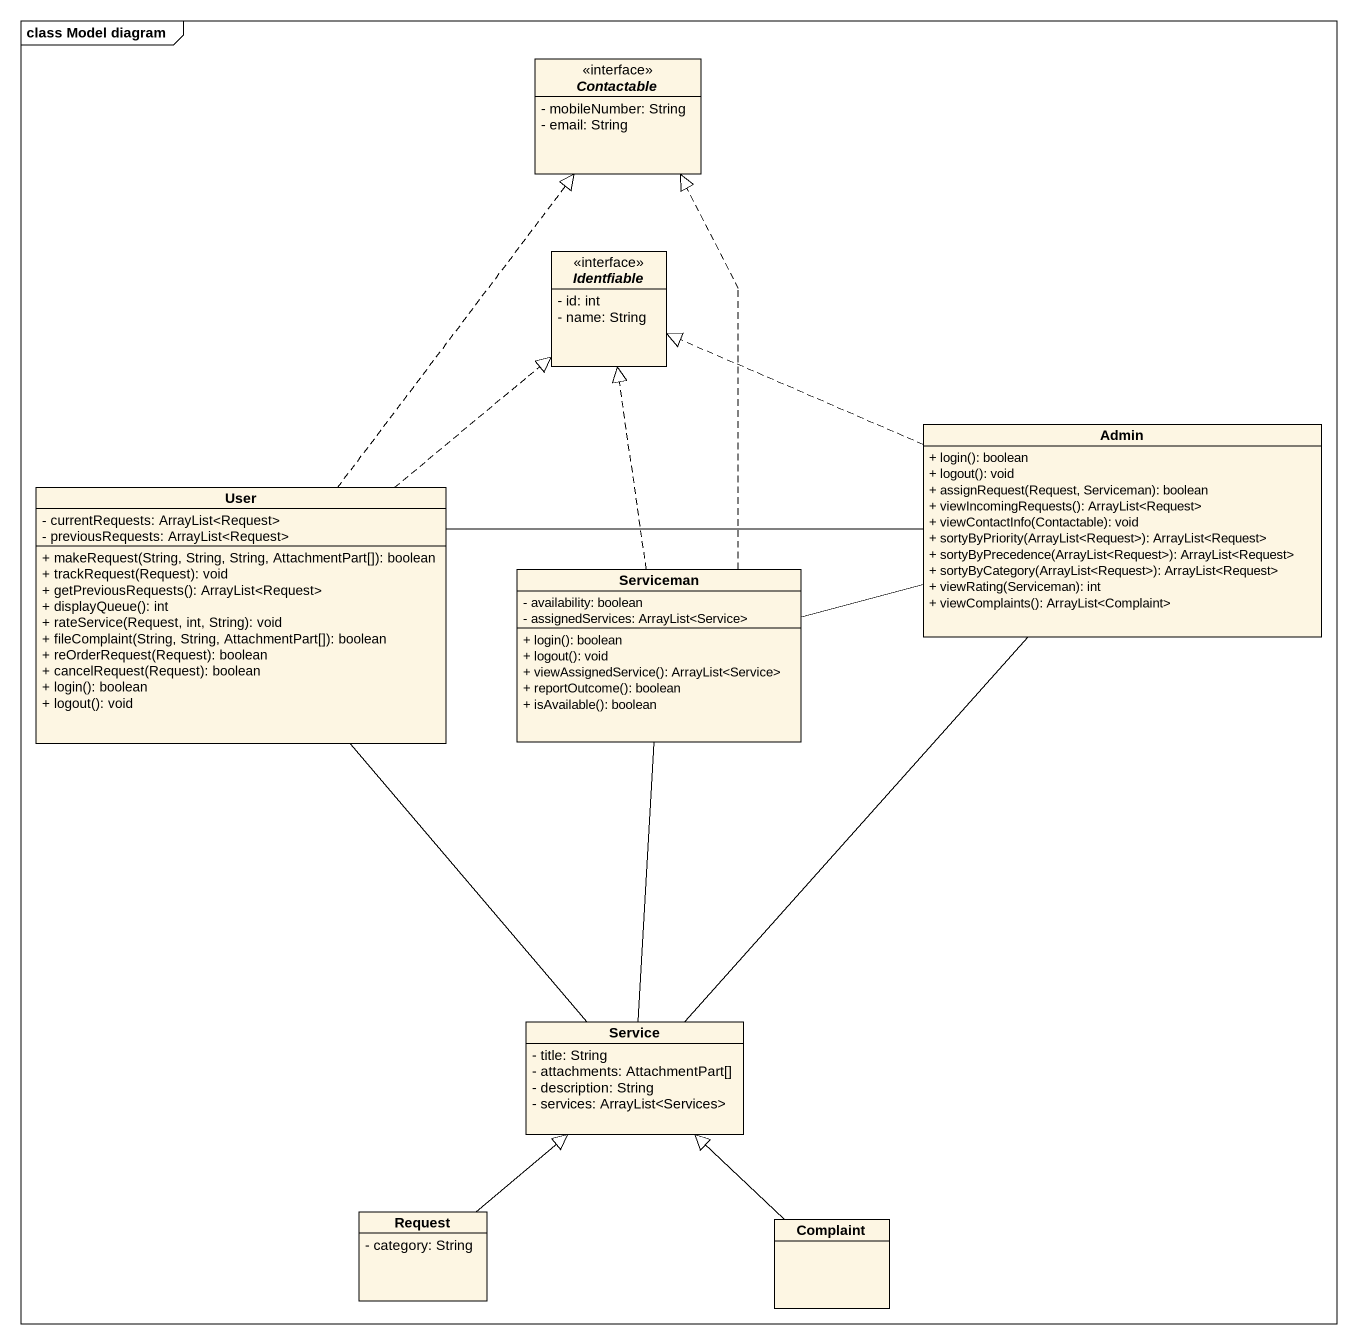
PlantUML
@startuml
mainframe class Model diagram
hide circle
hide empty members
skinparam classAttributeIconSize 0
interface Contactable {
  - mobileNumber: String
  - email: String
}
interface Identfiable {
  - id: int
  - name: String
}
class Admin {
  + login(): boolean
  + logout(): void
  + assignRequest(Request, Serviceman): boolean
  + viewIncomingRequests(): ArrayList<Request>
  + viewContactInfo(Contactable): void
  + sortyByPriority(ArrayList<Request>): ArrayList<Request>
  + sortyByPrecedence(ArrayList<Request>): ArrayList<Request>
  + sortyByCategory(ArrayList<Request>): ArrayList<Request>
  + viewRating(Serviceman): int
  + viewComplaints(): ArrayList<Complaint>
}
class User {
  - currentRequests: ArrayList<Request>
  - previousRequests: ArrayList<Request>
  + makeRequest(String, String, String, AttachmentPart[]): boolean
  + trackRequest(Request): void
  + getPreviousRequests(): ArrayList<Request>
  + displayQueue(): int
  + rateService(Request, int, String): void
  + fileComplaint(String, String, AttachmentPart[]): boolean
  + reOrderRequest(Request): boolean
  + cancelRequest(Request): boolean
  + login(): boolean
  + logout(): void
}
class Serviceman {
  - availability: boolean
  - assignedServices: ArrayList<Service>
  + login(): boolean
  + logout(): void
  + viewAssignedService(): ArrayList<Service>
  + reportOutcome(): boolean
  + isAvailable(): boolean
}
class Service {
  - title: String
  - attachments: AttachmentPart[]
  - description: String
  - services: ArrayList<Services>
}
class Request {
  - category: String
}
class Complaint
Admin .left.|> Identfiable
Admin -left- User
Admin -left- Serviceman
Admin -- Service
User .up.|> Contactable
User .up.|> Identfiable
User -- Service
Serviceman .up.|> Contactable
Serviceman .up.|> Identfiable
Serviceman -- Service
Request -up-|> Service
Complaint -up-|> Service
@enduml
